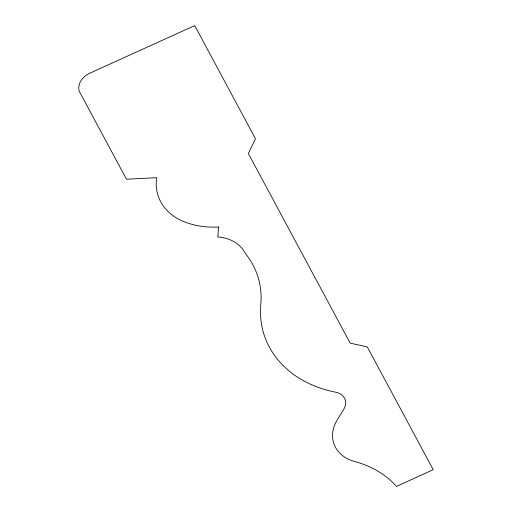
<?xml version="1.0" encoding="UTF-8"?>
<svg xmlns="http://www.w3.org/2000/svg" width="512" height="512" viewBox="0 0 512 512"><rect width="100%" height="100%" fill="white"/><g stroke="black" fill="none" stroke-linecap="round" stroke-linejoin="round"><path stroke-width="0.77" d="M218.56 227.002L217.862 236.979A39.635 31.149 -18.1 0 1 245.35 253.478A111.52 87.642 -18.1 0 1 260.845 304.045A119.648 94.029 -18.1 0 0 335.686 392.218A15.789 12.41 -18.1 0 1 343.885 409.011L337.043 420.32A39.322 30.899 -18.1 0 0 354.758 461.536A104.026 81.747 -18.1 0 1 396.442 486.4L433.235 469.709L367.302 346.944L350.189 343.142L248.346 153.517L255.469 138.714L194.714 25.6L90.24 72.998A18.285 14.368 -18.1 0 0 79.2 91.174L126.496 179.226L156.678 177.696A60.742 47.731 -18.1 0 0 183.462 221.466A76.653 60.237 -18.1 0 0 218.56 227.002"/></g></svg>
